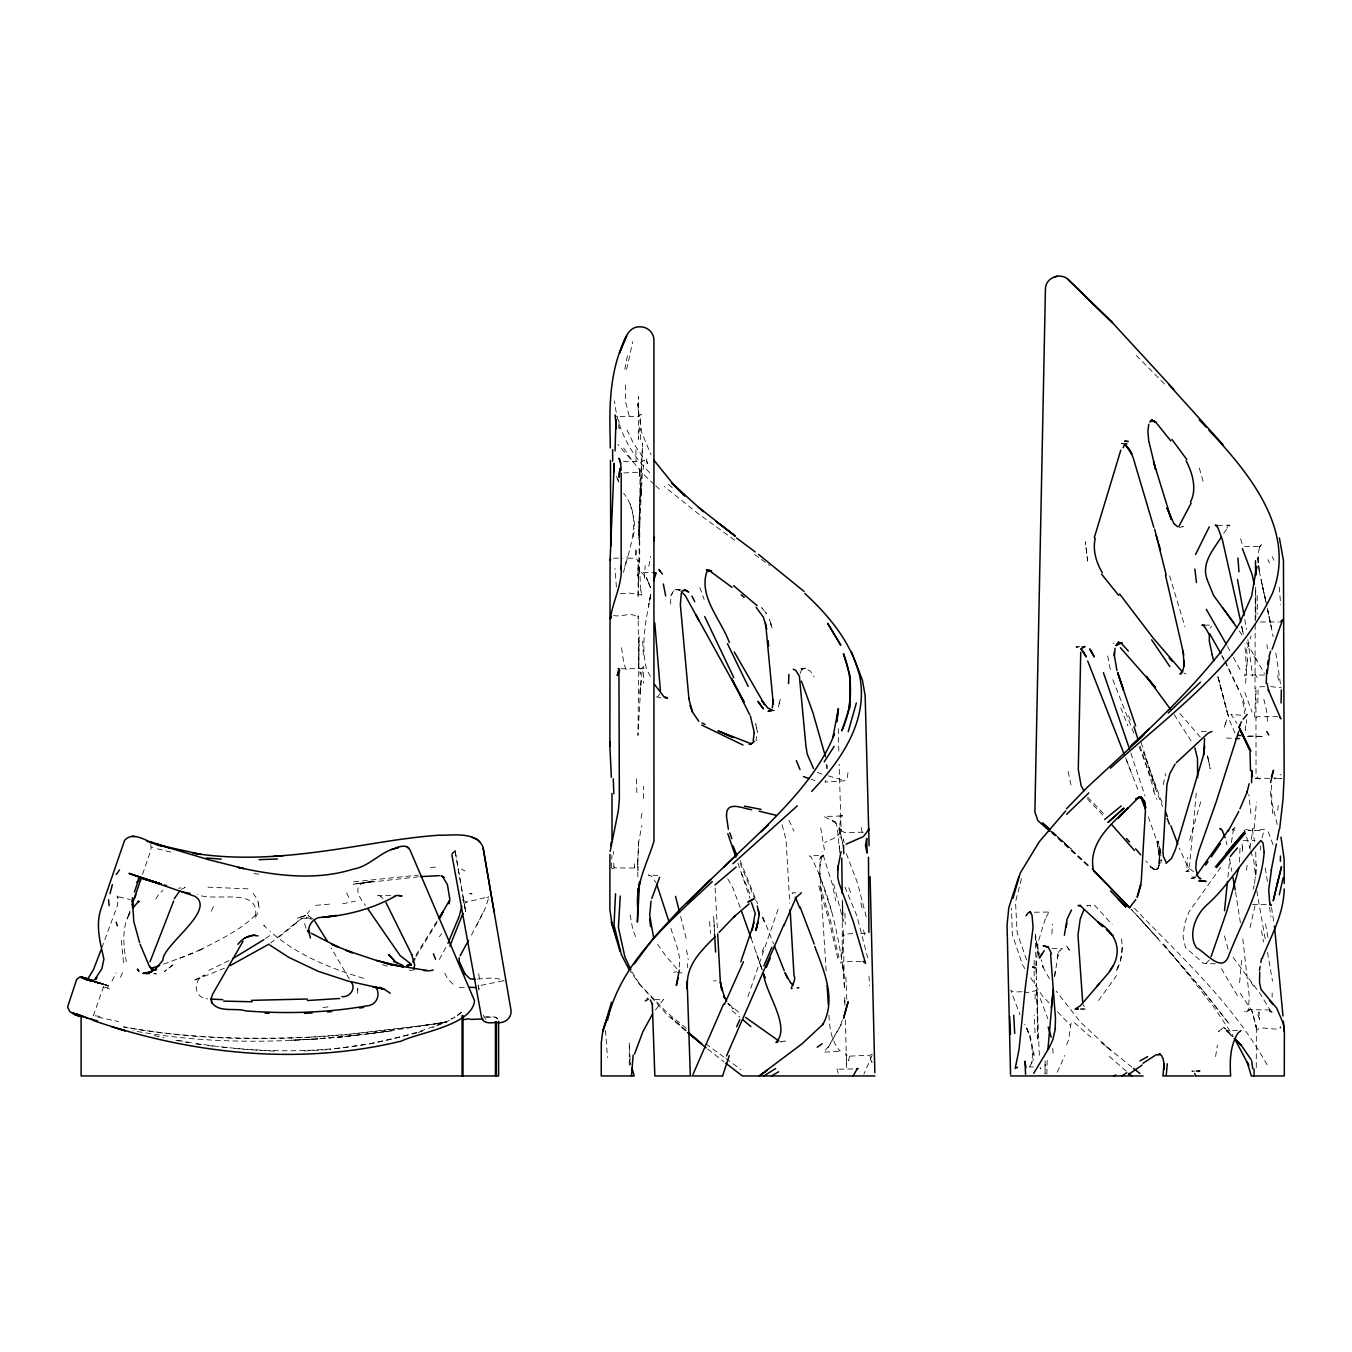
<?xml version="1.0" encoding="UTF-8"?>
<svg xmlns="http://www.w3.org/2000/svg" width="1352" height="1352" viewBox="0 0 1352 1352"><rect width="100%" height="100%" fill="white"/><g stroke="black" fill="none" stroke-linecap="round" stroke-linejoin="round"><path stroke-width="0.75" stroke-dasharray="5 3.75" d="M629.255 1065.545L629.288 1042.629L630.37 1064.413M1245.598 683.301L1247.423 658.61M1256.278 1067.539L1256.346 1031.762C1257.85 1023.295 1278.992 1033.097 1280.445 1026.709L1280.868 1028.399M1272.148 997.201L1272.164 992.976M819.887 877.87L820.005 866.446L822.726 851.845M1035.057 998.925L1035.125 993.044M636.032 555.25L636.133 546.698M643.518 798.576L643.67 786.323M1046.87 1074.079L1047.225 1057.67M1239.615 982.667L1241.761 958.788M1034.128 965.294L1034.229 959.836M1257.85 703.074L1258.07 689.959M635.795 554.878L635.913 548.388M1245.344 730.705L1245.564 723.404M613.504 854.329L613.588 851.405M670.609 604.124L670.896 595.505L674.141 589.878L681.628 589.878M843.226 933.978L843.04 936.75L845.085 934.097L852.689 933.624M640.341 439.586L640.747 428.381M1159.408 863.37L1159.712 855.022L1157.025 840.978L1159.712 859.28L1158.985 865.533L1156.399 869.725L1157.988 868.525L1159.408 863.37L1158.258 868.525L1159.678 850.357L1159.712 859.28L1156.839 841.062L1147.848 815.459M638.685 841.975L637.62 865.027L638.685 841.975L641.845 825.565M623.424 461.421L642.437 461.353L644.498 460.086L642.268 474.552L638.921 540.834L639.75 521.331L638.093 597.956L638.144 560.421L638.178 561.942L637.079 559.289L634.848 558.207L624.185 558.173M641.304 490.1L640.983 495.964L641.693 483.425M1051.907 933.843L1052.464 924.126M1271.387 785.09L1271.945 802.547L1277.927 827.255M644.363 578.284L645.191 565.778M1255.721 851.912L1256.177 877.211M679.16 967.086C681.492 952.721 673.516 939.454 670.322 925.866M1160.895 863.404L1161.199 859.28M1239.531 862.137L1240.037 847.18M611.442 867.849L611.949 855.191M1258.171 557.734C1262.227 594.221 1254.859 553.255 1260.368 546.512L1244.043 546.698M1254.183 828.556L1256.43 802.209M641.068 680.698L637.941 735.387L639.107 636.741L638.803 668.31L638.093 615.836L638.245 619.081C634.764 610.259 620.568 617.712 613.571 615.447M640.409 687.34L639.716 694.945L641.93 673.296L643.772 666.367L639.783 670.237L640.223 674.563L641.828 668.446L640.442 668.784L641.828 668.446M1186.853 867.629L1187.783 857.422M1196.233 793.1L1189.726 863.979L1188.256 869.928L1185.805 871.601L1192.937 871.651M1262.075 837.817L1264.357 829.198L1257.58 830.331M1254.572 883.6L1256.414 864.536M1231.418 842.414L1233.176 831.243L1235.66 828.877L1233.835 828.877M1227.903 877.228L1229.813 858.402M847.417 777.67L848.11 771.113M1054.628 976.245L1055.27 969.942M1054.678 976.516L1057.67 957.165L1060.255 950.304L1062.351 948.479L1048.138 948.783M1121.366 938.896C1123.698 949.543 1121.146 960.968 1116.718 970.77M1120.588 961.018L1122.515 944.947M801.837 669.054L799.505 675.307M1057.67 953.718L1057.179 957.537L1059.36 950.524M1071.122 1022.923L1068.671 1039.57L1065.579 1047.716M1246.392 870.266L1247.676 862.221M1249.907 848.126L1253.118 828.015M150.799 844.561L151.052 849.631L142.214 875.302M1215.583 1056.537L1217.408 1045.113M633.209 536.913L634.663 528.125M1032.235 1060.424L1031.593 1063.787C1033.841 1052.515 1030.883 1038.049 1026.083 1026.388L1029.244 1034.635L1024.715 1024.208M641.068 818.247L642.589 809.747M626.618 369.417L632.787 341.684M650.768 594.424C646.172 618.844 640.442 644.127 646.459 668.885L650.633 676.946M624.776 369.35L627.582 354.917M648.842 566.167L650.718 556.483M650.718 594.643L648.402 606.558L650.768 594.779M756.664 736.536L755.92 740.237L756.833 740.575M849.478 1056.368L848.6 1060.678L849.732 1058.16M1163.295 784.566L1165.694 773.428M1250.008 927.607L1255.011 905.908M623.475 572.437C630.032 546.681 642.639 517.157 623.661 493.243M1253.236 889.21L1254.132 885.476M624.844 566.657L627.345 556.517M1021.537 878.648L1015.521 901.936L1017.126 932.576L1026.979 961.052M1189.676 840.251L1200.982 800.925M1247.693 647.405L1251.056 635.964M872.124 1055.354L863.894 1074.046M828.117 1047.648L840.505 1025.762L842.38 1019.831M129.961 910.876L127.24 918.785L129.944 912.465C121.629 927.557 123.218 945.589 126.378 961.88M488.325 899.046L484.455 910.285L470.04 937.747M747.876 996.694L778.211 908.882M762.021 952.298L763.914 946.822M1158.985 865.533L1157.278 869.066M101.772 948.022L117.539 905.164L117.759 896.849L118.063 897.965L116.526 895.159L118.706 896.798L130.198 899.57M1031.728 1063.111L1029.514 1066.965M120.429 977.31L122.998 971.446M825.987 780.29L824.872 782.132L845.085 780.763L824.619 774.78M820.275 858.114L820.985 856.543L819.312 860.261M1057.264 1072.221L1064.818 1055.456M211.334 911.113L214.089 905.046M476.681 925.495L483.56 911.366M93.271 1015.825L103.377 987.18L102.076 984.509L95.079 981.772L108.126 985.811L96.752 982.008M111.946 981.045L116.137 972.899M840.505 1025.762L841.079 1024.698L828.404 1046.583L823.638 1052.143L841.096 1051.298L839.203 1050.251L839.913 1050.927C830.855 1040.601 829.317 1026.219 828.861 1013.02M439.349 959.447L447.106 945.116M659.59 694.083L658.272 696.365L655.213 697.548L660.993 697.801M1223.661 533.246L1229.779 525.184L1217.189 525.353M1226.839 528.074L1227.582 526.807M1210.479 628.004L1211.443 626.348M128.339 915.608L130.181 912.516M415.943 956.777L438.2 920.526M155.75 899.046L158.978 893.841L163.136 890.207M437.203 920.999L435.09 924.396L437.118 921.151M415.892 955.103L435.665 923.416M1220.755 867.342L1188.983 911.907L1184.69 923.551L1183.034 936.344L1185.4 947.397L1203.432 963.3L1215.363 963.858M655.45 1010.012L663.68 999.381L653.371 999.5M670.896 595.505L672.552 592.97M1209.313 960.038L1205.409 963.925M439.4 936.801L441.58 933.607M840.86 831.615L838.527 835.012L833.677 838.46L824.737 842.499M1098.534 1000.531L1116.583 975.519M307.293 913.648L309.608 910.707M1188.611 869.792L1186.617 871.567L1188.256 869.928M802.868 668.716L801.753 669.696L806.553 667.313M463.212 900.381L466.592 902.038L488.765 896.849M279.222 936.936L302.24 918.16L299.147 920.036M295.429 923.534L298.319 920.78L270.704 943.003M457.449 1015.707L462.992 1011.296L454.103 1017.126M1270.052 1009.978L1249.907 1009.674L1246.831 1012.006L1244.279 1011.33M650.481 587.495L646.34 577.541L650.582 587.816L646.611 578.064L641.186 572.217L637.079 575.225L641.186 572.217L654.216 572.758M465.122 903.085L466.592 902.038M265.533 938.542L272.191 933.793M872.277 1054.087L870.012 1055.236L847.586 1056.233L845.828 1053.14L846.572 1064.463M454.999 1017.025L451.754 1019.002M644.042 668.344L642.707 669.071M611.797 868.913L614.231 867.916L635.085 868.035L638.127 870.536L637.789 863.049L637.823 879.915M1194.695 877.617L1191.011 878.479L1194.914 878.766M1087.109 905.975L1088.461 905.35L1086.721 905.35M228.995 960.613L205.47 972.003M444.183 1022.467L446.599 1021.216M486.737 897.61L488.444 897.17M181.252 889.413L185.224 887.453L178.346 888.196M450.824 1019.07L452.65 1018.191M676.338 971.682L673.634 972.308M441.343 1023.515C366.139 1053.36 282.534 1055.844 203.155 1044.538M442.222 1023.515L432.809 1027.419M447.377 1021.199L449.371 1020.321M224.55 968.167L193.421 980.656L204.76 974.995L201.465 976.803C192.981 982.651 194.705 998.182 207.616 998.858M716.323 980.775L713.552 980.927M163.643 964.128L196.091 952.062M180.086 958.179L203.476 948.462L197.172 951.402C218.196 940.401 241.518 930.244 257.877 912.651L254.97 918.414C262.694 885.678 214.326 902.409 197.747 894.618M1160.54 860.531L1161.419 860.193M418.089 1032.573L425.779 1029.937M1178.978 527.804L1183.304 526.351L1179.873 527.736M784.802 1040.905L780.628 1041.885L785.664 1041.53M416.839 1032.962L369.671 1043.896L329.736 1049.456M342.58 903.812L355.289 901.159M1248.657 1009.927L1249.89 1009.674M357.959 883.6L353.21 884.191L373.896 881.149L362.015 883.464C352.737 888.636 361.052 899.959 365.513 905.485M436.51 1023.548L442.915 1022.636M442.459 1022.67L445.991 1022.044M439.738 1023.025L424.19 1025.272M446.701 1022.264L367.626 1034.043C289.784 1043.237 210.287 1045.113 132.935 1030.697M418.393 876.806L362.336 883.076L373.896 881.149M424.004 1025.391L349.965 1034.111M773.395 710.611L774.696 710.408M445.247 1022.095L439.332 1022.974L450.605 1021.588M805.792 668.175L798.998 668.801M302.172 918.211L310.791 918.481L306.194 917.569L311.484 919.309M355.863 883.87L364.753 882.687M369.789 1033.756L391.962 1030.849L344.659 1036.477L357.418 1035.176M430.544 867.731L435.53 867.088M436.24 1023.65L415.25 1026.489M411.38 1027.199L356.624 1033.688L311.636 1037.018M353.683 881.791L418.275 875.133M477.493 979.101C486.281 978.409 496.133 976.465 504.161 981.129M1112.916 643.265L1113.997 643.146M323.027 1007.443L330.158 1006.716M484.202 1017.11L495.187 1016.941L498.601 1019.07M346.196 1034.753C271.296 1040.972 195.229 1040.533 121.173 1026.557M796.919 988.126L799.285 987.906L796.801 987.721M315.692 905.367L332.507 903.846M839.507 816.118L842.651 815.273C837.463 823.824 840.589 834.995 842.921 844.087M326.846 1049.659L300.938 1051.146M620.416 593.731L629.255 593.089L641.896 594.981L641.27 593.984L641.845 595.015L640.797 590.131M486.061 1016.924L495.305 1017.346L497.519 1018.969M613.453 558.173L622.495 558.173M309.456 1037.17C247.517 1039.603 185.021 1038.37 123.961 1026.827M841.197 815.983L824.162 816.507L837.142 823.672L832.19 820.326L835.958 822.895L835.232 821.695L837.192 826.951L839.862 854.312M459.224 987.602L465.443 987.399M409.166 970.33L413.188 970.195M1252.476 904.488L1267.77 904.387M860.599 933.421L866.886 933.252M1021.909 991.76L1013.763 991.979L1010.823 990.391L1019.949 1014.794M1023.937 991.709C1027.757 994.126 1038.387 989.394 1037.102 990.239L1037.237 989.123L1037.728 1038.319M863.184 832.19L844.662 832.629L841.113 830.365L839.153 764.184M1029.582 1067.015L1033.418 1066.931M861.089 961.407L843.073 961.796L840.809 963.266L842.516 946.687L842.245 953.397L842.262 899.841M852.757 1068.942L838.257 1069.195L836.702 1067.826L838.24 1073.302M1034.381 912.228L1047.918 912.059L1049.591 910.994L1045.417 918.414L1045.738 917.518L1038.116 942.243L1036.156 965.362M390.728 895.548L377.698 895.497L381.467 896.883L380.453 896.173L383.055 898.793M1080.316 1009.031L1086.146 1009.031L1082.952 1004.654M1277.522 778.566L1281.493 778.532L1273.77 778.093L1278.417 778.617M1080.755 1009.014L1084.372 1008.981M1206.237 731.483L1200.559 731.533L1202.638 732.547M1191.653 877.042L1195.81 877.009M1264.576 686.63L1257.073 686.934L1255.011 689.03L1255.247 594.221M1237.469 1030.613L1226.112 1030.663L1231.486 1035.649M620.906 668.767L640.949 668.648M1277.91 716.661L1257.309 716.712L1254.47 719.01L1255.94 690.264L1256.042 775.423C1258.78 779.986 1259.979 778.431 1254.318 778.38M1243.401 840.64L1255.045 840.589M620.027 416.602L638.448 416.517L641.304 414.303L638.279 439.349L638.55 396.592L638.516 412.63L637.519 403.741L641.659 432.488L650.988 454.779M1269.477 778.313L1253.726 778.279M795.753 892.776L792.002 892.776L794.553 895.514M1260.436 621.971L1279.262 621.937M1247.304 736.418L1263.579 736.451L1246.831 735.809M1259.726 830.517L1248.538 830.314L1255.129 830.517M1186.093 673.837L1184.031 673.093M1204.547 625.114L1210.429 625.148M1264.475 675.054L1246.071 674.986L1244.55 676.034L1246.375 667.668L1244.905 643.805M1076.091 647.456L1078.288 647.473M1270.677 686.613L1281.358 687.762M247.974 888.856L205.859 887.081M503.012 980.842L481.227 985.287L479.2 986.808L478.794 989.14L478.287 985.422M1228.9 525.438L1229.847 525.472L1227.667 525.404M1158.529 868.542L1154.219 869.725L1150.789 867.038L1156.078 869.995L1150.856 867.021L1145.82 860.835M657.765 875.403L648.267 875.014L651.14 875.961L656.024 882.602M274.219 1051.163L249.529 1049.693M153.621 973.761L156.393 973.896L154.804 973.643M1226.365 738.023L1233.734 738.378M1280.124 774.764L1281.189 774.831M679.667 589.404L674.141 589.878L672.35 587.985M1194.745 1071.173L1191.754 1070.987L1192.87 1071.359M677.031 972.544L682.371 972.95L680.901 972.46M623.762 472.913L638.043 472.321L640.02 470.293L639.614 572.166L639.513 568.11L640.848 590.587M1080.011 646.695L1076.141 646.425L1080.958 648.842M1240.781 715.174L1231.081 714.481L1236.894 723.337M227.609 1047.732L218.078 1046.752M234.234 1048.391L247.365 1049.558M212.974 1046.178L205.572 1045.248M1250.532 830.5L1243.316 828.979L1245.057 831.784L1244.702 830.922M201.549 1044.336L194.874 1043.423M200.434 1044.504L194.637 1043.71M95.012 1015.774L101.062 1016.569M253.922 873.527L259.753 874.355M108.126 987.771L103.377 987.18L109.461 988.954M191.376 1042.747L176.284 1040.026M185.038 1042.02L188.705 1042.612M154.213 1035.666L163.947 1037.592M175.878 1040.246L180.188 1041.074M98.003 1017.177L118.655 1021.537M94.86 982.228L106.098 984.847L94.64 982.143M170.791 852.081L156.393 848.566M95.198 982.296L105.456 984.712L93.964 981.907M94.319 982.008L104.358 984.476L94.708 981.958M821.948 774.105L816.929 772.262M95.248 982.127L103.394 984.273L95.637 982.127M1245.75 1011.718L1246.831 1012.006L1248.437 1009.15L1249.316 996.846L1242.403 935.398M95.147 982.008L102.583 984.087L94.792 981.822M151.441 847.146L152.776 847.518M94.403 981.738L101.907 983.952L95.907 982.076M382.464 964.736L390.458 967.136M679.735 590.182L677.825 589.59L679.617 590.199M95.569 982.008L101.417 983.867L95.468 981.924M363.57 978.324C330.006 968.252 296.409 954.749 269.91 931.173M96.617 982.025L108.549 985.929L95.806 981.738M95.468 981.62L106.842 985.405L95.84 981.704M95.181 981.822L101.079 983.817M95.062 981.806L100.977 983.867M96.313 981.89L108.244 985.946L96.33 981.89L105.591 985.219M811.082 779.276L814.901 780.628M1193.478 871.668L1188.087 867.528L1179.333 848.093M807.82 669.848L810.338 671.082L814.158 676.879M461.421 869.116L465.037 870.942M311.585 918.025L308.155 915.574L313.495 919.394M727.967 1003.319L740.355 1013.662M734.677 540.141L697.97 513.54L664.322 486.483M754.669 554.607L759.672 558.207M761.345 559.424L769.677 565.44M705.795 1043.812L724.25 1057.332M725.923 1058.565L741.031 1069.618M1269.241 1009.758L1270.305 1010.569L1260.757 994.633L1231.52 955.205M707.772 1049.152L724.064 1061.861M1131.793 1067.083L1101.61 1042.747L1111.479 1050.994L1080.332 1022.011L1056.182 991.067M686.478 1028.416L667.33 1012.885L639.378 984.087L629.119 969.57M732.564 1008.068L733.409 1008.744L731.567 1007.24M668.361 484.405L673.009 488.258M686.106 1030.782L667.567 1015.2L639.378 984.087M1225.858 1029.142L1223.712 1027.334L1218.456 1031.61L1223.712 1027.334L1225.52 1028.872M732.091 1010.688L739.916 1017.296M686.022 1030.461L670.491 1017.143L685.988 1031.153M1109.316 1056.436L1127.331 1072.052M1052.008 832.122L1089.442 866.209M1052.938 832.122L1090.625 867.866M1050.825 831.125L1071.223 848.921L1051.501 831.142M1051.518 832.747L1089.425 867.376M1074.401 1022.72L1090.895 1037.187M654.216 484.354L645.293 476.056L617.779 444.369M655.72 485.74L660.182 489.897M266.564 928.063L263.758 925.174L266.057 927.59M1232.5 1036.595L1226.687 1030.816L1232.162 1036.308M1134.159 908.105C1181.682 957.301 1233.548 1004.384 1267.077 1064.835M1136.339 355.491L1166.81 386.368M1226.517 1029.734L1233.277 1036.595M1087.684 797.139L1104.178 814.242M1131.049 909.237L1158.275 938.812L1131.252 909.22M1087.262 798.694L1103.688 816.017M1049.084 1002.88L1042.037 995.478L1029.531 975.924M1057.517 1011.769L1070.176 1025.086M452.937 984.222L447.461 978.426L443.186 970.195M1094.495 905.096L1112.155 924.531M1139.415 918.042L1173.705 956.557L1162.669 943.138L1189.388 975.789L1213.961 1007.223L1233.007 1035.531M485.115 1018.512L485.926 1019.391M649.704 472.693C630.049 453.545 617.306 428.466 614.518 401.054M1179.924 713.535L1200.322 737.144M676.862 968.725L665.471 955.526L656.312 942.428M1234.951 733.088L1229.492 720.362L1217.983 676.862M1251.141 982.6L1253.676 986.132M727.934 1003.404L729.742 1005.905M253.179 893.402L257.742 900.026L259.212 908.561L257.742 900.026M1174.212 714.667L1192.447 743.059M1239.243 630.928L1242.454 635.677M1240.173 993.23L1251.783 1010.569L1256.464 1027.283L1251.783 1010.569M623.627 448.053L633.057 462.164M642.622 456.875L633.243 442.814L626.196 428.246M631.756 971.682L641.135 986.25M1039.992 1067.708L1040.753 1068.891L1040.347 1067.894M1024.985 968.809L1022.703 965.26L1012.394 934.857L1011.448 908.274M1221.414 968.674L1238.432 997.353M349.34 979.017L331.206 947.989M1254.064 656.481L1256.363 660.401M1246.629 642.335L1264.458 673.566M1255.011 673.718L1257.242 677.606M1221.954 656.328L1223.999 659.894M1221.938 655.416L1223.999 659.049M727.815 878.851L732.784 887.706L741.657 911.552M1049.406 978.747L1041.648 964.618L1043.406 967.795L1041.209 959.734M1227.481 646.425L1232.416 655.551M1233.413 657.393L1240.325 670.169M1225.013 661.686L1241.88 696.855L1244.888 713.687M463.364 900.702L462.823 899.57L463.939 902.832M1225.013 660.875L1238.99 689.824M870.367 1058.869L872.023 1062.385L870.029 1056.25M1267.855 559.66L1269.46 563.074M346.704 892.844L349.255 898.336M1272.283 556.787L1273.871 560.201M788.993 820.343L793.945 831.142M617.289 478.523L618.743 481.836M616.444 476.276L618.743 481.616M617.273 478.253L618.878 482.005M848.718 887.757L850.949 893.064M844.882 886.996L856.914 915.862L867.747 957.858M635.592 936.564L632.82 929.872L630.167 914.712M741.335 873.054L750.698 895.7M740.169 863.32L756.765 903.795M762.291 917.298L764.657 923.078M740.135 860.463L757.661 903.88M762.967 917.112L773.614 943.899M1153.239 790.159L1156.889 799.387M1120.842 707.856L1127.957 726.007M626.196 669.696L623.863 663.781L621.396 646.645M1112.848 679.701L1134.362 734.643M1138.976 746.405L1162.568 806.688M1125.608 757.83L1132.266 774.899M1126.486 760.128L1138.654 791.613M1128.565 715.563L1130.306 720.109M1162.027 802.665L1143.471 752.168L1156.636 790.548L1140.97 742.028M1228.106 949.155L1223.442 932.288M846.352 853.687L857.523 882.991L866.936 919.478M1040.246 998.503L1047.868 1018.8M782.064 824.754L786.036 839.71L789.771 903.204M1244.871 692.579L1252.087 712.166M1268.311 831.801L1273.161 845.034M699.795 587.461L704.105 599.325M751.104 938.17L762.427 970.482L755.785 951.487M737.922 863.117L750.039 898.353M1257.884 1014.642L1259.472 1019.29L1258.915 1011.989L1259.472 1019.29M760.466 964.753L762.393 970.432M843.209 930.007L844.493 989.36L842.685 964.162L843.597 971.987C837.885 932.576 829.317 892.202 810.862 856.61L809.442 855.968L823.774 855.208L820.715 857.962L819.599 868.085L826.173 970.871M818.991 873.544L832.798 915.051M1130.847 753.064L1144.941 795.905M630.116 503.941L634.105 519.472L634.679 527.821M483.357 1014.997L484.168 1017.448M1140.159 746.236L1154.354 791.275M823.233 855.174L832.46 884.664L835.688 900.871M1246.527 836.956L1250.178 849.056M1250.786 851.067L1253.845 861.156L1255.721 877.769M1169.632 575.783L1184.927 626.72M1255.569 619.723L1255.518 618.979M818.771 886.05L829.553 922.436L837.716 958.179M820.106 885.492L830.821 921.861L838.865 957.588M843.344 847.332L839.389 827.187M1240.612 538.84L1242.336 544.788M1199.308 468.012L1203.652 483.458M304.572 923.467L306.025 928.638M1040.668 957.706L1035.193 937.527L1038.928 957.419L1035.564 934.638M1217.899 676.777L1228.461 716.881L1217.915 676.608M833.626 883.971L842.144 916.436M1030.021 1034.99L1034.229 1055.354M629.17 415.774L625.52 401.696L625.486 384.492M863.455 929.99L864.807 935.246M680.631 916.453L686.731 940.536M1263.816 699.187L1266.571 710.628L1267.669 723.54M824.433 849.884L820.715 827.965M1160.895 852.96L1158.022 841.012L1160.996 853.197M860.852 902.866L862.052 908.172M1266.925 606.186L1261.078 579.636L1265.878 601.843M1267.365 608.231L1273.178 636.775M1265.81 601.555L1259.354 571.575M1267.584 609.718L1271.539 628.105L1267.618 609.921M844.138 842.651L843.378 839.085L843.479 843.259M1068.131 771.536L1071.088 785.411M1226.146 841.079L1226.94 844.78M1243.282 699.136L1245.614 710.425M1241.795 626.551L1243.451 634.663L1241.795 626.466M1241.609 626.077L1243.232 634.189M1107.677 655.957L1110.499 670.474M1252.222 829.029L1254.588 841.451M1229.576 859.111L1231.824 871.415M618.506 424.731L619.199 428.483L618.962 420.81M1244.769 619.486L1246.595 629.474M464.767 906.871L465.612 911.637L455.286 851.794M1265.556 923.788L1268.176 938.846M1261.534 930.717L1263.495 942.023M686.512 949.864L688.219 959.497M1256.802 890.782L1265.726 942.141M1267.517 952.416L1272.502 981.18M455.421 852.673L465.612 911.637M478.202 984.983L479.588 992.976M1272.773 813.684L1270.086 788.993M861.292 827.458L862.289 833.339M478.608 973.677L479.707 980.132M630.455 1064.362L629.508 1058.447L629.711 1060.475M123.539 962.692L121.004 936.581M1275.815 653.033L1280.445 683.74M1265.269 867.933L1267.568 882.484M1271.505 907.429L1274.142 924.058M1235.542 891.914L1240.443 922.977M838.815 828.134L840.234 837.902M1250.904 813.617L1248.876 794.469M1277.724 675.307L1278.722 682.388M1269.562 907.209L1270.897 917.028M1260.216 845.98L1260.74 850.087M1247.896 639.614L1252.594 676.085M1279.229 587.089L1280.699 604.8M1160.946 856.019L1160.455 851.861L1160.81 856.374M1266.942 644.65L1267.399 648.69M616.394 586.971L614.991 568.617M1257.546 557.768L1258.053 563.581M1246.612 649.011L1247.507 660.79M1242.065 844.02L1242.657 852.098L1242.403 846.014M1246.307 719.754L1246.578 723.489M605.51 1030.393L607.471 1057.568M839.507 848.819L839.271 845.608L839.474 848.515M827.086 764.725L827.356 768.528M868.964 976.279L869.623 985.659M1032.911 1050.284L1033.587 1060.053M826.224 764.59L826.495 768.578M713.974 921.371L714.718 933.252M709.648 921.506L710.408 933.387M845.828 976.888L846.859 1000.26M1052.769 1048.256L1053.191 1055.659M717.337 927.962L715.022 886.388M713.619 916.419L714.6 934.249M842.397 901.446L842.871 909.879L842.448 901.564M1039.316 1055.354L1036.443 983.614L1037.812 1041.969M1035.074 1032.945L1034.196 1014.811M687.543 963.706L687.745 967.762M642.707 641.135L643.366 655.771M637.857 567.891L638.499 582.273M842.364 901.936L843.04 921.642L842.566 900.736M844.932 913.141L845.27 924.413M643.383 672.485L643.704 683.233M636.454 778.887L636.893 793.911M1257.157 595.556L1257.664 613.74M844.949 1005.432L844.73 996.999L844.831 1004.874M845.355 1019.814L846.656 1067.522M838.24 728.643L838.832 751.644M1035.328 934.502L1036.359 979.625L1036.156 967.897M1034.111 971.006L1034.28 983.529M1255.67 590.249L1255.805 617.678M635.93 449.692L636.015 461.15M1255.687 587.174L1255.805 616.546M1278.198 805.42A492.027 417.971 -18.8 0 1 1277.403 813.955M1045.13 1060.948L1045.079 1073.91L1045.13 1060.948M357.756 988.329L357.621 993.821L357.756 988.329M613.69 863.235L614.078 867.426L613.69 863.235M640.172 495.288L638.381 535.341L642.606 443.017L640.172 495.288M634.646 866.226L634.561 867.528L634.24 863.303L634.646 866.226M640.02 468.485L639.209 476.935L640.02 468.485M780.341 699.102L778.329 707.248L780.341 699.102M1226.687 719.906L1224.151 727.714L1226.687 719.906M1118.341 965.953L1116.296 970.635L1118.341 965.953M1260.689 545.481L1259.27 547.307L1262.396 543.403L1260.689 545.481M1234.613 827.897L1232.399 830.145L1235.745 827.001L1234.613 827.897M172.819 964.973L164.302 971.564L172.819 964.973M1195.185 877.397L1192.802 878.749L1195.185 877.397M301.918 916.639L297.153 918.194L307.107 915.084L301.918 916.639M469.769 893.587L471.933 893.926L469.769 893.587M342.833 1036.781L318.227 1038.708L342.833 1036.781M317.771 1038.911L291.102 1040.229L317.771 1038.911M1122.464 443.693L1121.416 443.743L1122.43 443.693M1154.321 869.725L1150.856 867.021L1154.219 869.725M1259.506 778.82L1258.222 778.532L1259.506 778.82M1231.926 714.616L1231.081 714.481L1231.926 714.616M1272.063 1012.073L1269.782 1011.499L1272.063 1012.073M1090.658 905.992L1089.78 905.485L1090.658 905.992M1202.469 989.951L1171.998 954.36L1202.469 989.951L1229.492 1024.224L1202.469 989.951M1069.364 950.067L1066.069 945.352L1069.364 950.067M764.015 610.546L761.666 607.656L766.601 613.774L764.015 610.546M841.502 831.024L840.843 829.013L841.502 831.024M770.944 623.914L769.491 619.419L772.144 628.494L770.944 623.914M756.613 728.018L755.7 723.726L757.424 732.243L756.613 728.018M1208.705 761.497L1207.201 754.348L1210.175 768.697L1208.705 761.497M647.304 463.668L646.205 458.007L647.304 463.668M1256.346 1028.416L1255.788 1025.441L1256.532 1030.477L1256.346 1028.416M1087.616 560.945L1085.352 541.797L1087.616 560.945"/><path stroke-width="1.5" d="M611.357 777.332L609.887 746.338L610.073 560.488L614.214 463.297L613.622 472.44M612 839.812L611.983 793.472M621.21 473.318L621.143 569.851L621.159 566.15C622.596 584.672 612.777 600.761 610.428 618.591L611.459 616.495M631.468 1075.955L633.158 1055.118M1254.048 1075.955L1254.048 1068.908M1266.216 683.199L1266.773 669.832M1280.412 861.275L1280.428 856.086M1209.347 634.071L1209.313 641.203L1212.136 654.469M449.81 899.08L447.394 884.512L442.341 876.282M310.385 938.018L308.526 929.923L308.543 932.001M799.471 677.166L805.927 746.05L807.245 754.196L813.617 768.68M451.906 854.92L481.515 1017.245C482.85 1023.717 490.81 1023.211 495.728 1022.264C503.468 1024.326 511.597 1018.867 511.073 1010.637L482.934 846.656C475.211 831.091 453.038 835.637 438.91 835.198C417.16 836.753 395.578 839.93 374.082 843.411C314.425 853.078 253.314 862.965 193.032 853.129L201.025 854.396L157.66 844.814M849.597 707.806L850.104 676.287L843.428 653.692C853.365 678.349 852.774 706.606 841.772 730.84L849.597 707.806L849.749 699.829M1184.166 660.486L1184.082 665.944L1183.118 651.258L1183.659 654.96M1251.546 782.723L1251.732 770.387L1252.374 776.673M660.418 690.957L654.774 622.883M837.547 869.944L841.045 851.49M838.02 865.956L837.817 877.685L839.068 883.211L853.095 921.118L865.584 963.351L863.049 961.373M1259.709 972.088L1259.523 982.617L1261.112 989.596L1276.694 1008.153L1283.251 1023.396L1284.383 1031.018L1284.299 1075.955L1251.276 1075.955L1247.237 1062.131L1248.707 1065.376L1234.967 1039.249M1281.071 703.023L1281.341 689.926M1114.386 652.002L1114.302 656.024L1115.079 648.25M1250.482 770.758L1250.042 751.56M773.293 704.138L765.587 623.171M788.554 683.571L788.875 674.394M609.938 854.346L609.87 909.44L612.118 924.751M615.549 893.723L614.011 925.241L621.43 954.766L629.119 969.57M211.182 998.52L211.723 1002.745L211.182 998.52L212.72 994.058L243.005 941.279M620.264 896.038L618.405 927.421L624.861 956.861L630.894 969.84M1284.18 888.906C1283.91 913.851 1271.167 935.821 1262.193 958.314M615.042 450.926L615.971 419.424L616.309 428.685L615.143 414.946M308.51 932.593C307.834 924.498 314.475 916.487 322.891 917.349C348.14 915.203 373.135 908.561 395.325 896.156M610.445 558.714L610.394 560.505M1055.202 1028.585L1055.489 1018.445L1050.588 954.309M1163.075 1075.093L1163.987 1063.804L1163.126 1058.768L1161.402 1055.287L1158.765 1054.121L1160.405 1054.087L1157.582 1055.118M1047.918 1049.355L1053.174 989.968M1197.618 777.552L1197.483 758.658L1194.864 747.842M1166.252 1074.975L1167.283 1063.754M610.158 851.456L618.32 810.845L619.368 799.15L618.929 670.119M1224.506 910.707L1227.481 881.419M836.82 721.63L837.801 711.913M1255.856 574.617L1256.718 566.403L1251.58 596.249L1239.649 623.171L1219.825 653.371M1051.281 1008.001L1053.326 989.106M836.956 721.174L838.409 708.583L832.967 737.077L834.505 733.866C819.312 772.634 789.653 802.716 760.923 831.801L768.477 824.331L723.692 867.105M639.614 882.028L638.026 894.466L637.417 922.081L639.58 881.859M1148.777 424.291L1147.882 431.271L1148.761 441.445M1204.75 746L1203.618 754.822L1204.581 738.648M139.155 877.938L134.456 891.948M753.148 740.828L754.23 732.784M1279.668 828.911L1283.031 799.235L1284.147 775.997L1283.454 560.556L1279.381 537.944M1267.584 664.187L1268.142 660.418M610.783 845.727L611.357 841.789M772.279 707.89L773.428 699.897M1267.094 673.296L1269.46 657.545M1183.963 665.961L1182.493 672.045L1179.857 673.786L1181.378 673.786M133.003 904.387L132.564 907.902L132.648 903.423L133.797 921.557L139.594 942.682M1080.738 652.087L1078.288 769.474L1081.093 785.596L1083.898 790.852M687.391 985.321C686.377 964.466 701.688 950.405 714.938 936.818M752.337 930.091L754.805 914.848M1064.362 935.28L1067.1 919.073L1071.477 910.031M1259.456 970.297L1260.149 966.427M1260.824 962.556L1261.517 958.686M1238.854 868.068L1227.109 910.335L1211.155 956.523M1283.183 877.735L1279.279 894.804M681.273 593.528L680.36 604.767L688.895 698.494M679.279 970.195L676.338 985.405L678.112 977.749M653.726 540.986L654.469 537.116M1271.15 870.671L1276.356 843.935M1277.15 839.829L1279.144 829.553M756.241 930.075L759.232 914.848L758.387 910.183M653.523 581.039L656.21 572.809L654.216 572.758M1271.438 870.029L1268.7 889.988L1269.714 902.967L1271.117 905.384L1269.579 904.42M110.019 893.672L112.351 884.681M131.786 901.919L132.699 897.643M1066.103 927.117L1066.948 923.095M1249.163 783.721L1246.933 792.61L1247.288 791.748L1239.902 808.817M1095.272 538.35C1092.399 550.179 1096.337 562.584 1102.336 572.809M1277.336 883.515L1281.527 866.649L1273.229 900.804L1278.299 879.239M726.565 815.932C725.838 799.826 742.924 808.682 751.678 809.73M1055.405 1028.433L1052.836 1039.739L1049.067 1047.952M634.494 1054.104L642.42 1032.928M1203.652 754.619L1175.412 849.647L1171.491 858.435L1166.015 863.421M462.925 913.411L449.878 946.13M1270.559 782.487L1273.55 770.201L1271.522 776.504M754.129 922.486L740.812 961.847M461.776 906.093L459.308 916.098L447.935 943.29M150.021 961.779L173.681 900.973M610.428 618.591L610.597 617.915M618.912 668.767L617.222 675.527L619.672 670.372L618.236 668.446M607.42 1020.456L608.975 1014.558M610.022 1010.637C626.567 956.827 672.586 918.836 712.318 881.572M722.576 1075.955L729.286 1055.608M848.194 731.736L856.357 702.989M1012.969 898.336L1020.236 873.071L1039.181 841.89L1065.613 811.014M1199.376 878.732L1200.897 878.749L1197.855 876.603L1195.827 868.576L1196.266 861.055L1198.92 850.645L1216.006 802.463L1238.77 731.246M1239.835 724.892L1239.007 727.613L1241.389 721.748M611.543 1002.221L602.705 1031.66L601.302 1042.561L601.217 1075.955L634.223 1075.955L631.976 1068.215M1094.292 537.69L1120.808 450.165M1268.97 656.683L1270.643 651.157M1137.302 897.001L1141.037 884.901M1018.884 876.451L1008.829 907.598L1007.071 924.802L1010.552 1074.401M134.811 897.711L135.859 894.466M651.072 901.108L649.67 915.27L653.641 937.527M132.006 904.944L140.845 879.256M651.799 898.421L659.641 877.33M1137.167 896.917L1141.223 881.943L1145.431 810.693L1143.91 800.283L1145.668 808.006L1144.755 801.719L1141.004 797.139L1138.587 797.055L1142.693 798.508L1141.004 797.139L1135.663 798.981L1138.536 797.595M101.062 949.898L93.508 969.536L87.255 979.761M783.991 925.393L795.939 897.677L801.415 892.759M413.898 969.418L414.692 964.838L411.481 954.14L411.87 954.934L385.996 902.612M770.251 958.112L766.314 967.424M783.737 925.055L726.514 1055.946M771.908 947.296L763.795 965.936M723.641 1004.012L692.968 1074.485M724.435 1004.435L743.482 961.711M736.671 1026.709L739.848 1019.662M1272.131 649.332L1282.693 619.571L1280.631 621.683M1110.11 970.804C1123.985 951.369 1116.076 932.964 1097.807 921.827L1102.995 926.644L1080.873 906.279L1078.136 905.485L1080.704 905.418M1195.523 554.54L1209.263 526.874M1083.848 909.947L1080.231 918.887L1077.966 935.111L1082.749 1003.184M95.789 979.676L96.871 977.547L93.254 980.589M853.112 1075.955L857.405 1068.486L856.492 1069.263L858.013 1068.587L856.796 1068.874M1123.089 447.681L1124.56 444.859M1178.944 526.266L1191.163 503.096M1190.453 502.031C1197.196 489.356 1192.464 472.794 1186.143 460.88M1228.258 831.041L1238.753 811.453M116.204 874.44L119.517 869.995M460.17 955.678L468.519 940.401M642.69 1032.032L652.424 1014.237M449.371 900.618L442.476 912.499M1175.057 764.117L1169.852 773.564L1166.945 784.532L1162.957 851.811L1163.379 856.323L1165.88 861.832M1112.848 966.004L1108.86 972.527L1080.518 1005.601L1075.077 1009.116L1078.288 1009.048L1077.121 1009.065M1033.722 1073.353L1048.628 1048.527M174.239 898.691L179.951 890.731M1135.849 899.553L1129.849 907.243M1243.215 719.146L1247.203 714.397M412.766 961.982L414.878 958.517M439.248 918.836L442.357 913.766M1221.549 536.71C1213.589 549.554 1201.134 562.702 1207.049 579.197M439.13 917.923L443.152 911.451L439.941 916.572M867.849 830.99L868.66 829.705L863.387 836.584L845.997 844.206M1122.16 642.69L1116.16 645.445L1116.904 644.262M1228.275 830.179L1196.334 875.724M824.196 761.92L834.133 746.372M771.13 709.935L768.071 711.287L771.35 710.898M410.585 963.503L406.884 965.818L411.481 964.398L407.087 965.784L411.245 965.227M1044.268 950.693L1039.265 957.976L1042.189 953.954M1205.714 865.027L1207.978 861.731M1211.392 856.779L1220.501 843.563M1026.016 915.811L1028.416 912.532L1030.748 912.397L1029.869 911.637L1032.032 915.236L1033.08 927.438L1025.171 988.599L1019.036 1049.591L1015.217 1068.401L1017.515 1067.269M449.05 901.209A3.735 3.279 29.9 0 0 449.134 903.795L449.827 900.128M634.291 963.976L653.607 937.967L680.394 908.798L710.983 879.476L686.782 903.221M496.353 1075.955L496.438 1022.078M1116.16 645.445L1118.56 641.744M95.907 977.868L101.839 968.809L103.901 959.143C100.251 942.665 95.198 924.869 101.197 908.324L124.536 840.488C134.608 828.607 152.184 846.487 164.167 846.369L150.985 841.857M1215.431 866.902L1243.992 832.46L1225.841 853.788M1229.441 849.495L1232.939 845.186M1149.91 422.077L1152.495 420.303L1150.332 420.742L1152.783 420.354L1155.859 422.179L1151.414 420.404L1155.74 422.145L1170.832 440.938M1237.384 847.907L1230.219 856.509M1216.614 867.494L1245.327 833.069M1221.363 651.191C1194.205 685.43 1163.092 716.205 1131.151 745.966M132.952 907.868L138.648 901.277M811.656 791.359C840.826 760.855 868.423 721.123 859.821 676.693C851.861 643.248 829.57 616.242 804.778 593.443M1096.692 986.622L1099.396 983.479M719.061 932.441L734.897 915.862L733.612 917.129L749.109 903.829M1066.424 808.868L1087.16 787.439L1143.809 735.099M237.884 944.321C242.228 938.998 248.278 934.79 255.41 935.246M702.55 887.334L735.725 855.731M1066.593 814.36L1088.816 792.914M1176.392 762.68L1207.826 733.375L1211.916 731.432M1168.212 713.011L1200.441 682.185M137.684 902.24L139.205 901.48L137.87 901.412M1130.982 745.898L1148.828 729.218M797.359 805.809L732.885 863.674M1082.411 648.132L1084.98 646.493L1081.955 647.169M452.159 853.687L455.303 850.864M1110.499 768.156C1168.956 714.904 1237.486 666.891 1272.333 593.612C1297.244 531.285 1249.18 473.031 1208.941 430.274M1104.685 819.447L1121.247 805.927M715.022 884.901L736.113 867.004M751.374 743.803L754.416 741.42M263.86 939.724L232.679 958.669M762.004 1073.91L766.99 1070.395L759.216 1075.955L802.023 1043.828L823.385 1023.92L822.743 1024.63C836.753 999.669 823.909 970.55 814.766 946.552M817.199 1047.242L822.101 1043.795M1128.514 1074.485L1142.136 1065.021M1138.553 797.579L1117.529 818.585L1127.906 807.786C1111.141 824.264 1088.292 842.938 1093.261 869.623M136.653 882.231L138.783 880.794L138.343 878.935M268.964 944.135L230.313 965.548M1143.065 1063.264L1156.585 1054.492M763.829 1075.955L775.659 1068.553M1121.67 1075.955L1126.841 1072.711M771.536 1075.955L778.617 1071.764M1113.963 1075.955L1115.704 1074.924M1139.905 1060.965L1147.594 1056.588M645.36 1000.835L648.233 999.263L647.338 998.435M685.532 590.165L682.861 590.706L685.532 590.165L688.692 592.024L684.568 589.928M749.278 744.293L750.985 743.668L718.013 730.891L733.257 737.499L724.79 733.815M1173.823 389.427L1112.459 322.722L1068.452 279.678C1060.424 271.972 1045.62 277.599 1045.434 288.838L1034.888 812.011L1037.863 820.563L1049.997 831.429M750.985 743.668L749.447 744.225L751.813 743.397M394.277 896.41L397.15 895.396L402 895.97L398.705 895.531M159.654 965.514L151.83 968.201M1198.024 1071.544L1199.799 1070.936L1196.385 1071.105M244.357 938.085L253.246 935.331L258.029 935.888M391.37 849.546L398.401 847.434L395.19 848.397C399.888 846.234 407.307 844.02 410.062 850.121L474.535 1000.683C472.27 1025.34 418.376 1032.674 401.578 1041.023C299.603 1065.934 191.088 1054.323 92.578 1020.253M394.885 848.498C379.591 852.47 369.164 866.683 352.838 869.235C315.574 880.913 275.673 875.724 238.307 867.409L243.749 868.576L208.292 859.602L162.054 845.727M1054.78 276.805L1057.247 276.18M428.736 970.922L433.232 970.026M463.28 1019.628L469.262 1018.749M359.649 1008.034L363.603 1007.46M475.296 979.372L470.158 978.831L464.243 973.339M777.586 1042.257L775.963 1042.476C791.579 1026.945 765.266 992.909 763.677 974.201L765.046 978.104L763.728 974.285M152.827 970.043L156.562 969.587L153.165 969.502L151.12 967.728M1151.769 420.387L1154.676 421.266M140.507 878.175L157.254 882.839L143.684 878.597L194.958 896.342C216.743 910.217 162.696 944.879 162.848 960.19L155.362 969.299L146.472 973.491L151.83 971.733L142.923 973.322L149.481 973.592M327.59 1011.955L331.662 1011.583M341.853 996.661C350.168 997.624 356.134 987.906 351.368 982.448M273.51 856.408L283.21 855.63M1241.001 1030.596L1238.077 1032.911C1229.982 1045.654 1229.661 1061.354 1230.658 1075.955L1195.168 1075.955M420.438 876.62L439.451 875.64M307.411 1000.531L339.707 998.486M792.052 988.549C788.841 989.579 797.19 979.862 794.013 975.671L790.143 909.507M496.353 1022.18L495.423 1022.247L495.423 1075.955M81.492 1016.112L72.281 1012.834L87.762 1018.022M304.47 1013.375L312.075 1012.969M470.243 1019.425L482.765 1018.969M307.343 999.01L251.506 1000.362M259.077 859.652L277.447 858.976M1217.189 525.353L1215.245 525.151L1217.831 527.533L1221.447 537.15M691.92 1075.955L722.61 1075.955M874.913 1075.955L742.349 1075.955L725.703 1063.145M1010.586 1075.955L1143.15 1075.955M1162.889 1075.955L1193.579 1075.955M1204.547 625.114L1201.894 625.114C1204.953 625.283 1205.866 629.677 1209.668 634.916M1123.613 443.794L1127.01 443.811M423.801 970.567L427.604 970.618L392.671 964.855M223.722 1001.122L252.148 1001.764M265.212 1013.223L269.149 1013.307M793.269 669.189L795.77 670.372L799.623 676.642M1128.295 441.377L1124.695 441.242L1126.774 441.411M469.583 987.247L476.107 987.552M1235.576 738.479L1239.243 738.648M1237.587 735.37L1240.781 735.522M211.182 999.077L222.81 999.669M1220.873 828.827L1219.91 828.573L1222.208 830.297L1225.149 837.75M665.421 698.004L667.533 698.139L665.319 696.905M206.434 857.979L221.221 859.162M92.713 980.639L80.038 976.854L76.658 979.372L67.6 1007.037L69.882 1011.718L79.126 1016.501M81.914 1016.349L81.103 1015.96L81.103 1075.955L498.601 1075.955L498.601 1021.183M132.073 836.144L134.541 836.584M269.91 945.099L288.922 957.436L318.497 971.429L347.87 981.045L383.799 988.954L390.272 993.23M392.502 964.855L403.403 966.95L376.312 960.41L346.264 950.371L352.382 952.788L332.034 944.355L338.456 947.262L311.416 933.353M372.848 986.808L382.87 988.819L379.422 987.264M759.131 811.166L776.234 815.34M744.411 806.113L761.091 809.392M375.383 987.298L383.799 988.954M181.912 891.796L190.176 893.435M773.158 710.544L767.784 707.958L761.903 700.623L764.573 704.612L734.271 651.968M1048.29 947.11L1043.406 945.825L1048.29 947.11L1051.518 953.718M86.207 1017.887L97.496 1020.895M81.644 1016.434L74.495 1014.507L82.81 1016.501M91.767 981.045L84.01 978.899L91.446 980.977M143.684 878.597L160.972 883.988L149.683 880.76L160.939 884.022L159.198 883.464M376.312 960.41L392.502 965.142L383.529 962.489M118.131 1028.669L125.314 1030.765L111.692 1026.692M164.64 885.07L166.566 885.644M85.075 978.983L90.905 980.69M85.007 978.966L90.635 980.639M160.854 883.954L145.61 879.29L160.972 883.988M133.24 874.845L157.491 882.941L144.106 878.918M81.678 1016.265L72.805 1013.561L82.421 1016.569M91.919 980.808L81.931 977.665L91.666 980.758M141.774 877.904L157.491 882.941M91.513 980.622L81.593 977.395L91.344 980.606M156.224 843.682L169.152 847.941M149.666 842.33L151.779 843.023M136.434 875.978L152.742 881.521L128.998 873.358L149.937 880.676M803.46 776.606L809.172 778.617M93.203 980.775L85.599 978.104M84.77 1017.025L75.07 1013.628L81.407 1016.045M81.931 977.023L93.525 981.18M90.449 1018.833L92.46 1019.56M471.763 837.226L477.138 839.271L479.875 841.857M1118.628 642.318L1121.484 643.434L1128.362 651.106M148.129 841.789L146.979 841.265M1140.344 797.105L1141.578 797.612M403.048 965.531L393.905 961.323L397.251 962.962M743.008 745.053L701.806 725.095M779.022 1041.091L745.543 1017.38M702.026 722.897L704.95 724.351M409.622 962.945L400.124 955.611L367.609 908.527M441.039 875.69L444.352 877.499M736.57 537.995L755.177 551.903M758.557 554.438L804.034 591.415M716.273 521.551L735.099 535.916L716.56 521.669M735.15 536.034L698.46 507.22M307.918 930.953L309.878 932.441M307.462 930.582L309.439 932.103M1133.432 1068.367L1139.939 1073.471M732.074 587.376L710.459 571.423L706.335 569.868L711.693 570.95L708.82 570.476L710.239 570.544L706.724 571.997C698.697 597.212 721.14 619.791 729.353 642.504M1173.857 523.613L1177.693 526.756M741.166 594.846L744.175 597.33M687.543 1032.556L706.133 1047.868M689.182 1033.384L701.553 1043.778L689.114 1033.114M743.042 1019.932L750.867 1026.54M756.157 607.335L763.424 617.273L766.821 629.255M733.578 585.669L757.052 605.628M1128.836 1073.353L1131.827 1075.955M1049.929 829.503L1042.392 822.929L1049.98 829.773M1106.392 929.686L1112.882 935.483L1109.84 932.762M703.395 511.698L673.499 484.506L653.861 460.119M671.826 483.408L684.94 495.998L671.876 482.968M1082.107 293.164L1112.459 322.722L1067.624 279.103M1093.599 870.772L1129.883 907.75M1234.275 1038.387L1241.221 1045.248L1235.407 1039.468M681.138 591.568L685.346 595.725L699.17 620.906M1234.9 1039.046L1240.376 1044.538M408.946 848.6L407.256 846.91M1125.405 444.909L1130.002 450.571L1131.81 454.12L1126.148 445.636L1130.002 450.571L1133.179 457.703L1153.814 527.314M1123.765 904.725L1125.76 906.753M1092.484 869.099L1129.528 907.665M1117.952 898.708L1125.827 906.938L1110.567 890.9M790.7 982.752L792.999 985.219M1168.719 384.458L1222.952 444.588M1182.239 671.707L1153.476 638.448L1119.625 594.018M1199.292 419.83L1206.187 427.283M1120.402 647.726L1155.335 687.408L1146.344 676.372L1170.511 709.293M1169.193 657.968L1171.93 661.06M1126.469 838.46L1129.512 841.907M1269.46 1000.412L1272.925 1004.435M1111.851 824.754L1134.379 850.408M1135.579 848.836L1140.716 854.819M314.543 920.678L327.218 941.077M1101.643 574.228L1118.662 595.353M654.655 684.585L664.44 697.412M1171.93 439.451L1186.819 459.545M1237.114 627.767L1213.623 595.522L1207.201 579.839M1222.698 607.69L1233.903 623.018M662.328 574.076L659.032 569.513L660.097 571.304M689.976 705.372L692.511 712.166L698.832 721.275M1241.153 1045.096L1251.259 1059.883M1151.65 639.851L1169.835 666.502M211.791 1002.592C219.227 1013.104 235.316 1007.493 245.76 1010.907C286.134 1013.983 326.897 1012.918 366.815 1005.854C374.69 1005.634 380.098 997.911 377.174 989.579L375.552 987.146M724.723 998.063L723.624 995.596L726.683 1001.308M650.38 999.939L652.526 1004.553M464.801 973.592L459.545 961.999M1280.124 717.608L1280.885 718.825L1268.311 689.909L1268.632 690.788L1267.077 683.52M1266.79 731.601L1268.767 734.913M1206.288 609.313L1226.501 644.6M1173.84 523.461L1166.945 507.828L1171.44 519.591L1153.493 461.623L1155.673 469.583L1149.048 442.036M1209.618 633.615L1220.907 653.591M790.531 982.634L785.005 972.713L787.287 977.952M698.409 619.537L695.925 614.923L744.073 701.992L731.652 678.586L749.65 714.718M152.539 971.446L149.971 966.46M691.937 596.131L694.742 601.691M1239.378 727.528L1250.887 750.935M727.46 643.687L748.18 686.41M1239.497 728.728L1249.924 750.36M704.747 616.647L733.798 677.639M1240.105 729.624L1249.468 749.464M149.802 967.322L140.152 944.406M1242.403 548.574L1252.02 574.279L1254.301 584.233M795.297 897.289L799.759 907.885M796.328 760.618L800.012 769.558M733.071 845.963L737.026 855.613M656.751 884.394L669.088 921.929M774.358 945.808L784.261 970.804M1269.714 902.967L1270.593 905.265M1167.131 818.332L1169.412 824.162M1124.171 754.163L1087.684 660.959M433.451 953.836L435.564 959.295M851.557 651.985L862.373 680.005L865.162 695.655L869.099 845.811M1140.784 797.156L1145.026 808.141M1177.846 844.189L1170.815 825.717M1165.542 811.893L1167.3 816.49M801.398 681.104L812.822 712.386L825.447 756.562M800.063 906.955L814.225 944.051M751.104 938.17L741.657 911.552M729.827 832.849L731.838 838.578M1194.745 1073.488L1195.523 1075.702M1103.435 672.671L1129.562 749.177M727.832 833.745L735.91 857.236M751.391 902.274L755.413 914.02M1117.665 672.721L1135.612 725.906M116.171 922.199L117.387 925.765M724.638 998.232L720.362 982.312L717.675 933.894M1133.99 726.666L1138.299 740.372M617.239 940.434L611.341 921.811L619.993 951.402M1156.213 535.443L1158.14 541.949M1158.613 543.572L1160.54 550.078M1048.239 1027.114L1051.163 1037.153M688.709 698.426L692.511 712.166M1212.102 654.723L1213.707 660.756M1154.642 529.156L1166.168 574.887M675.544 896.393L679.617 912.448M1251.749 1061.083L1252.662 1068.621M1222.056 538.333L1240.815 622.005M1165.475 575.158L1183.017 651.208M750.428 716.121L754.315 732.818M757.289 906.093L759.232 914.848M1284.299 1031.627L1283.318 1021.149M663.342 583.996L665.691 595.962M1280.969 837.108L1284.113 858.841L1284.231 883.481M1232.956 877.549L1235.221 889.853M1237.486 579.484L1244.043 615.481M483.154 848.143L494.139 912.025M1114.454 656.024L1116.938 670.524M1025.948 1067.843L1024.985 1061.269L1025.56 1074.282M726.413 815.966L728.356 829.215M649.619 918.988L650.599 926.61M1274.463 926.137L1282.98 1015.96M1194.847 569.057L1196.452 582.475M652.323 1004.316L654.841 1075.955L690.331 1075.955L687.408 988.768M108.498 899.722L109.157 905.654M1237.908 557.97L1238.973 571.812M620.686 463.804L621.176 470.395M827.12 985.625L828.32 1004.587M714.6 934.249L715.597 952.078M1014.693 1033.401L1013.746 1015.284M1010.485 1034.348L1009.64 1016.231M613.284 778.87L613.825 793.776M459.156 957.791L459.257 961.813M843.53 845.355L843.749 853.703M870.08 876.704L874.845 1072.694M610.276 447.951L610.225 439.197C609.059 404.147 609.989 367.659 626.72 335.854L619.537 352.973C623.779 343.087 626.686 325.156 641.456 326.914C648.166 327.235 653.861 333.217 653.929 339.91L653.962 841.197C647.27 863.404 634.798 885.154 637.907 909.423L637.857 888.348M841.755 858.148L842.195 893.587M612.591 449.675L612.693 461.201M609.87 741.893L609.887 746.338M1255.501 560.725L1255.586 575.496M868.474 857.236L868.897 932.356M610.462 460.39L610.732 546.445M462.992 1015.47L462.992 1075.955M462.08 1015.656L462.08 1075.955M615.954 416.568A3.735 3.042 -16.6 0 1 615.549 416.061M687.222 981.4L687.171 988.768L687.222 981.4M1163.92 1063.821L1163.835 1069.432L1163.987 1063.804M1264.154 852.368C1261.348 888.551 1242.251 921.185 1229.171 954.444C1222.783 975.029 1206.542 952.957 1196.436 947.769C1187.698 934.604 1195.641 914.915 1206.863 904.894C1227.869 886.405 1242.454 860.548 1260.858 840.555L1263.072 843.073L1264.154 852.368M619.909 468.603L619.047 477.036L619.909 468.603M868.829 828.539L868.542 830.263L868.829 828.539M866.7 838.51L865.466 845.693L867.071 853.129L866.7 838.51M757.88 922.486L755.852 929.99L757.88 922.486M845.591 1010.4L843.563 1018.326L848.228 1001.562L845.591 1010.4M604.09 1026.743L602.705 1031.66L609.718 1010.873L604.09 1026.743M1123.816 808.242L1108.15 822.269L1123.816 808.242M753.486 899.131L748.129 901.868L753.486 899.131M336.259 915.507L322.891 917.349L336.259 915.507M1201.996 881.082L1198.852 880.862L1206.052 881.403L1201.996 881.082M1035.294 967.778L1032.843 967.102L1035.294 967.778M93.22 981.163L81.424 977.192L93.102 981.146M93.102 981.096L81.424 977.057L93.22 981.129M394.683 961.052L388.666 954.698L394.683 961.052M1083.966 652.492L1080.958 648.842L1086.247 656.903L1083.966 652.492M763.272 708.735L757.982 701.451L763.272 708.735M138.766 971.125L137.481 969.266L138.766 971.125M1092.078 652.577L1089.644 648.926L1094.292 656.971L1092.078 652.577M840.724 645.073L827.711 623.441L840.724 645.073M620.044 460.812L619.013 458.176L620.669 463.364L620.044 460.812M1119.574 678.282L1117.58 672.62L1123.546 690.145L1119.591 678.349M721.867 990.441L720.447 982.245L721.867 990.441M768.528 645.952L767.987 640.966L768.528 645.952"/></g></svg>
